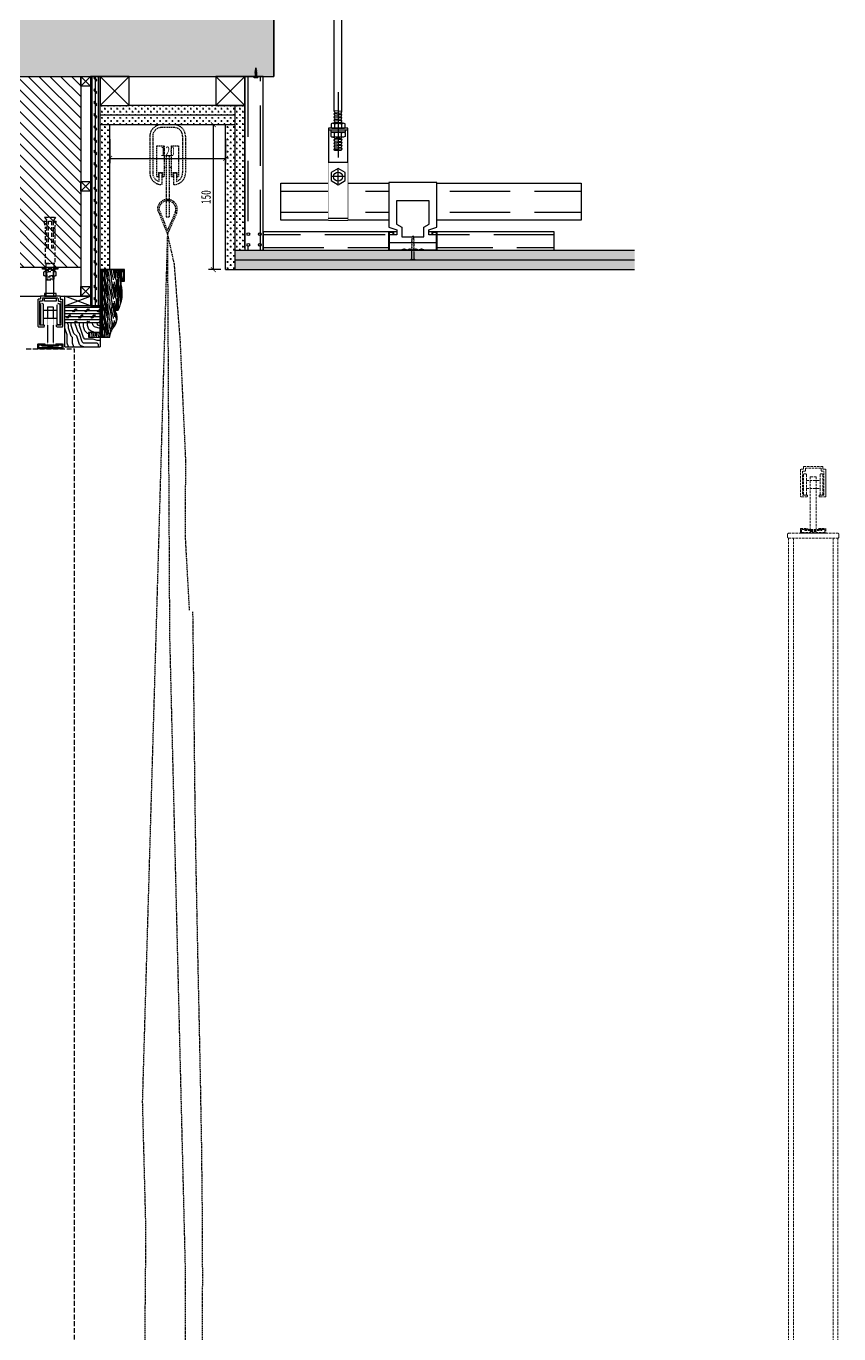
# Model space of a CAD drawing. Header units: millimetres. Extents: x 51249 to 2766742, y -599687 to -1280.
# Drawn here: x 73432 to 74273, y -120666 to -119312 of the extents above; entities that cross this region are included whole.
import ezdxf

# ---------------------------------------------------------------- set-up
doc = ezdxf.new("R2010")
doc.units = ezdxf.units.MM
doc.header["$LTSCALE"] = 10
doc.header["$PDMODE"] = 3
for name, pattern in [('CENTER', [50.8, 31.75, -6.35, 6.35, -6.35]), ('DASH', [0.35, 0.25, -0.1]), ('DASHED', [19.05, 12.7, -6.35]), ('DASHEDX2', [38.1, 25.4, -12.7]), ('M-DASHED', [3.75, 2.5, -1.25])]:
    doc.linetypes.add(name, pattern=pattern)
for name, color, linetype in [('0-bh(填充)', 251, 'Continuous'), ('2-NORM', 3, 'Continuous'), ('4-Fine(立面细线)', 251, 'Continuous'), ('A-土建柱', 6, 'Continuous'), ('D-造型细线', 146, 'Continuous'), ('DRT', 7, 'Continuous'), ('E-楼板、墙体', 6, 'Continuous'), ('E-立面填充', 250, 'Continuous'), ('E-立面活动家具', 22, 'DASHED'), ('F-地坪填充', 250, 'Continuous'), ('IEL-Furn', 1, 'M-DASHED'), ('LM-1', 2, 'Continuous'), ('LM-3', 8, 'Continuous'), ('PM-FURN-M', 3, 'Continuous'), ('PM-WALL', 2, 'Continuous'), ('PM-WALL-HAT', 8, 'Continuous'), ('W-尺寸', 5, 'Continuous'), ('图层1', 10, 'Continuous'), ('完成面-石材', 55, 'Continuous')]:
    doc.layers.add(name, color=color, linetype=linetype)
doc.layers.add('标注1：20', color=252, linetype='Continuous', lineweight=5)
doc.styles.add('DIM', font='SimSun.ttf', dxfattribs={"width": 0.7})
doc.dimstyles.new('5', dxfattribs={"dimscale": 5, "dimtxt": 2, "dimasz": 1, "dimexe": 1, "dimexo": 1, "dimgap": 0.5, "dimtad": 1, "dimdec": 0, "dimrnd": 5, "dimzin": 0, "dimdsep": 46, "dimtxsty": 'DIM', "dimblk": 'ARCHTICK', "dimcen": 0, "dimclrd": 5, "dimclre": 5, "dimclrt": 35, "dimadec": 0, "dimazin": 0, "dimtfac": 0.5, "dimtdec": 0, "dimtix": 1, "dimtmove": 2, "dimatfit": 2, "dimldrblk": 'A', "dimfxl": 0, "dimtolj": 1, "dimtzin": 0, "dimlwd": -1, "dimlwe": -1, "dimarcsym": 0})

# ---------------------------------------------------------------- blocks, each defined once
blk = doc.blocks.new('*U834')
blk.add_lwpolyline([(0, 0), (301.1, 0), (301.1, 19), (0, 19)], close=True)
at = {"color": 251, "linetype": 'DASH', "ltscale": 25}
for points in [[(301.1, 16), (0, 16)], [(0, 3), (301.1, 3)]]:
    blk.add_lwpolyline(points, dxfattribs=at)
blk = doc.blocks.new('*U832')
at = {"color": 251, "linetype": 'DASH', "ltscale": 25}
for p, q in [((0, 30), (310.8, 30)), ((0, 8), (310.8, 8))]:
    blk.add_line(p, q, dxfattribs=at)
blk.add_lwpolyline([(0, 38), (310.8, 38), (310.8, 0), (0, 0)], close=True)
blk = doc.blocks.new('A$C2A732D7B')
blk.add_wipeout([(25, 10), (25, 29), (20, 29), (20, 26), (16.5, 26), (16.5, 31), (25, 34), (25, 80), (-25, 80), (-25, 34), (-16.5, 31), (-16.5, 26), (-20, 26), (-20, 29), (-25, 29), (-25, 10), (-12, 10), (-9, 11), (-6, 10), (-3, 11), (0, 10), (3, 11), (6, 10), (9, 11), (12, 10)])
for points in [[(-25, 80), (-25, 34), (-16.5, 31), (-16.5, 26), (-24.5, 26), (-24.5, 18), (24.5, 18), (24.5, 26), (16.5, 26), (16.5, 31), (25, 34), (25, 80)], [(20.5, 26), (20, 26), (20, 29), (25, 29), (25, 10), (12, 10), (9, 11), (6, 10), (3, 11), (0, 10), (-3, 11), (-6, 10), (-9, 11), (-12, 10), (-25, 10), (-25, 29), (-20, 29), (-20, 26), (-20.5, 26), (-20.5, 28.5), (-24.5, 28.5), (-24.5, 10.5), (-12.1, 10.5), (-9, 11.5), (-6, 10.5), (-3, 11.5), (0, 10.5), (3, 11.5), (6, 10.5), (9, 11.5), (12.1, 10.5), (24.5, 10.5), (24.5, 28.5), (20.5, 28.5)]]:
    blk.add_lwpolyline(points, close=True)
at = {"color": 251}
blk.add_lwpolyline([(-17, 61.3), (-17, 36.9), (-11.5, 33.9), (-11.5, 24), (11.5, 24), (11.5, 33.9), (17, 36.9), (17, 61.3)], close=True, dxfattribs=at)
at = {"color": 251, "ltscale": 0.1}
blk.add_lwpolyline([(-1.2, 17.5), (-0.7, 18.4), (-1.1, 19.1), (-0.7, 20), (-0.9, 20.6), (-0.6, 21.5), (-0.8, 22.2), (-0.5, 23), (-0.7, 23.7), (0, 25), (0.6, 24.2), (0.5, 23.4), (0.7, 22.7), (0.6, 21.9), (0.9, 21.3), (0.7, 20.5), (1, 19.9), (0.7, 19), (1.2, 18.3), (0.8, 17.3), (1.2, 16.7), (0.9, 15.7), (1.2, 15), (0.8, 14), (1.2, 13.3), (0.8, 12.4), (1.2, 11.7), (0.8, 10.7), (1.2, 10), (0.8, 9.1), (1.2, 8.3), (1.2, 1.4), (2.5, 0), (-2.5, 0), (-1.2, 1.4), (-1.2, 9.1), (-1.2, 9.1), (-0.8, 10.1), (-1.2, 10.8), (-0.8, 11.8), (-1.2, 12.5), (-0.8, 13.4), (-1.2, 14.1), (-0.8, 15.1), (-1.2, 15.8), (-0.7, 16.8)], close=True, dxfattribs=at)
blk = doc.blocks.new('*U835')
at = {"ltscale": 0.3}
for p, q in [((-4, 111), (-4, 426.7)), ((4, 110.2), (4, 426.7))]:
    blk.add_line(p, q, dxfattribs=at)
for p, q in [((4, 110.2), (-4, 111)), ((-3.2, 109.3), (3.2, 108.7)), ((4, 107), (-4, 107.8)), ((4, 103.8), (-4, 104.6)), ((4, 100.6), (-4, 101.4)), ((-3.6, 97.6), (-3.6, 93.6)), ((-3.2, 106.1), (3.2, 105.5)), ((-3.2, 102.9), (3.2, 102.3)), ((-3.2, 99.7), (3.2, 99.1)), ((3.6, 97.6), (3.6, 93.6)), ((10, 91), (-10, 91)), ((4, 81.4), (-4, 80.6)), ((-3.6, 84.4), (-3.6, 88.4)), ((-3.2, 82.3), (3.2, 82.9)), ((3.6, 84.4), (3.6, 88.4)), ((4, 78.2), (-4, 77.4)), ((4, 75), (-4, 74.2)), ((4, 71.8), (-4, 71)), ((3.2, 70), (-3.5, 70)), ((-3.2, 79.1), (3.2, 79.7)), ((-3.2, 75.9), (3.2, 76.5)), ((-3.2, 72.7), (3.2, 73.3))]:
    blk.add_line(p, q)
for points in [[(-4, 98.2), (-3.2, 99.7), (-4, 101.4), (-3.2, 102.9), (-4, 104.6), (-3.2, 106.1), (-4, 107.8), (-3.2, 109.3), (-4, 111)], [(3.6, 98.2), (3.2, 99.1), (4, 100.6), (3.2, 102.3), (4, 103.8), (3.2, 105.5), (4, 107), (3.2, 108.7), (4, 110.2)], [(7.2, 91), (7.2, 89), (-7.2, 89), (-7.2, 91)], [(-3.5, 70), (-4, 71), (-3.2, 72.7), (-4, 74.2), (-3.2, 75.9), (-4, 77.4), (-3.2, 79.1), (-4, 80.6), (-3.2, 82.3), (-4, 83.8)], [(3.6, 83.8), (3.2, 82.9), (4, 81.4), (3.2, 79.7), (4, 78.2), (3.2, 76.5), (4, 75), (3.2, 73.3), (4, 71.8), (3.2, 70)]]:
    blk.add_lwpolyline(points)
for points in [[(3.6, 98.2), (-4, 98.2), (-5.4, 98.2, 0.22641), (-7.2, 97.5), (-7.2, 93.7, 0.193582), (-5.3, 93), (-3.4, 93), (3.4, 93), (5.3, 93, 0.201578), (7.2, 93.7), (7.2, 97.5, 0.203722), (5.4, 98.2)], [(3.6, 83.8), (-4, 83.8), (-5.4, 83.8, -0.22641), (-7.2, 84.5), (-7.2, 88.3, -0.193582), (-5.3, 89), (-3.4, 89), (3.4, 89), (5.3, 89, -0.201578), (7.2, 88.3), (7.2, 84.5, -0.203722), (5.4, 83.8)]]:
    blk.add_lwpolyline(points, format="xyb", close=True)
for points in [[(-5.3, 98.2, -0.219294), (-3.6, 97.6, -0.173205), (3.6, 97.6, -0.102242), (5.3, 98.2)], [(-5.3, 93, 0.219294), (-3.6, 93.6, 0.173205), (3.6, 93.6, 0.102242), (5.3, 93)], [(-5.3, 89, -0.219294), (-3.6, 88.4, -0.173205), (3.6, 88.4, -0.102242), (5.3, 89)], [(-5.3, 83.8, 0.219294), (-3.6, 84.4, 0.173205), (3.6, 84.4, 0.102242), (5.3, 83.8)]]:
    blk.add_lwpolyline(points, format="xyb")
blk.add_lwpolyline([(10, -2), (10, 93), (-10, 93), (-10, -2)], close=True)
blk.add_wipeout([(-10, 58), (10, 58), (10, -2), (-10, -2)])
at = {"color": 251, "linetype": 'CENTER', "ltscale": 3}
for p, q in [((0, 130.4), (0, 62.8)), ((7.4, 43), (-7.4, 43)), ((0, 35.6), (0, 50.4))]:
    blk.add_line(p, q, dxfattribs=at)
blk.add_line((-10, 58), (10, 58))
at = {"color": 251, "linetype": 'DASH', "ltscale": 15}
blk.add_line((-10, 0), (10, 0), dxfattribs=at)
blk.add_lwpolyline([(0, 51.3), (-7.2, 47.1), (-7.2, 38.8), (0, 34.6), (7.2, 38.8), (7.2, 47.1)], close=True)
blk.add_circle((0, 42.9), 4.62)
blk = doc.blocks.new('g434t')
at = {"layer": '4-Fine(立面细线)', "color": 251, "linetype": 'DASHEDX2', "ltscale": 0.02}
for p, q in [((2371.1, 1134.6), (2371.1, 1130.6)), ((2441.5, 1134.6), (2436.8, 1134.6)), ((2366.1, 1133.6), (2366.1, 1119.6)), ((2366.1, 1133.6), (2371.1, 1130.6)), ((2366.1, 1119.6), (2371.1, 1122.6)), ((2406.1, 1130.6), (2371.1, 1130.6)), ((2406.1, 1128.6), (2371.1, 1128.6)), ((2371.1, 1128.6), (2371.1, 1124.6)), ((2371.1, 1124.6), (2406.1, 1124.6)), ((2371.1, 1122.6), (2406.1, 1122.6)), ((2371.1, 1122.6), (2371.1, 1118.6)), ((2426.1, 1132.6), (2381.1, 1132.6)), ((2381.1, 1120.6), (2426.1, 1120.6)), ((2406.1, 1128.6), (2406.1, 1130.6)), ((2406.1, 1122.6), (2406.1, 1124.6)), ((2426.1, 1120.6), (2426.1, 1132.6)), ((2436.1, 1132.6), (2435.1, 1132)), ((2436.1, 1120.6), (2435.1, 1121.2)), ((2441.4, 1130.6), (2436.8, 1130.6)), ((2436.8, 1122.6), (2441.5, 1122.6)), ((2441.4, 1118.6), (2436.8, 1118.6)), ((2442.1, 1132.6), (2443.1, 1131.6)), ((2442.1, 1120.6), (2443.1, 1121.6)), ((2446.1, 1131.6), (2443.1, 1131.6)), ((2443.1, 1131.6), (2443.1, 1121.6)), ((2443.1, 1121.6), (2446.1, 1121.6)), ((2447.1, 1130.6), (2446.1, 1131.6)), ((2446.1, 1121.6), (2446.1, 1131.6)), ((2447.1, 1122.6), (2446.1, 1121.6)), ((2447.1, 1130.6), (2447.1, 1122.6))]:
    blk.add_line(p, q, dxfattribs=at)
for points in [[(2431.1, 1116.6), (2433.1, 1116.6), (2433.1, 1136.6), (2431.1, 1136.6)], [(2431.1, 1121.6), (2431.1, 1131.6), (2426.1, 1131.6), (2426.1, 1121.6)], [(2433.1, 1120.6), (2435.1, 1120.6), (2435.1, 1132.6), (2433.1, 1132.6)]]:
    blk.add_lwpolyline(points, close=True, dxfattribs=at)
for centre, radius, start, end in [((2405.9, 1282.3), 151.7, 256.7643, 260.6158), ((2439.5, 1132.7), 3.34, 144.3427, 217.9547), ((2438.8, 1132.7), 3.34, 322.0453, 35.6573), ((2405.9, 970.9), 151.7, 99.3842, 103.2357), ((2448.4, 1126.5), 12.2, 160.3368, 198.504), ((2439.5, 1120.7), 3.34, 144.3427, 217.9547), ((2429.9, 1126.5), 12.2, 341.496, 19.6632), ((2438.8, 1120.7), 3.34, 322.0453, 35.6573)]:
    blk.add_arc(centre, radius, start, end, dxfattribs=at)
blk = doc.blocks.new('sddsdsd')
at = {"ltscale": 0.3}
for p, q in [((73276.9, -119706.3), (73276.9, -119676.6)), ((73284.9, -119706.3), (73284.9, -119676.6))]:
    blk.add_line(p, q, dxfattribs=at)
at = {"layer": '4-Fine(立面细线)', "color": 1, "xscale": -0.8, "yscale": 0.8, "zscale": 0.8, "rotation": 90}
blk.add_blockref('g434t', (74182.2, -117731.7, 0), dxfattribs=at)
blk = doc.blocks.new('CURTAIL SIDE ELEV')
at = {"layer": 'E-立面活动家具', "color": 251, "linetype": 'DASHED', "ltscale": 0.01}
for p, q in [((6.5, 0), (-6.5, 0)), ((-18.5, -12), (-18.5, -50)), ((-15.5, -12), (-15.5, -50)), ((6.5, -3), (-6.5, -3)), ((15.5, -12), (15.5, -50)), ((18.5, -12), (18.5, -50)), ((-11.2, -53.8), (-11.2, -22)), ((-11.2, -22), (-3.8, -22)), ((-3.8, -22), (-3.8, -53.8)), ((3.8, -53.8), (3.8, -22)), ((3.8, -22), (11.2, -22)), ((11.2, -22), (11.2, -53.8)), ((-3.8, -31.9), (3.8, -31.9)), ((-1.5, -31.9), (-1.5, -95.4)), ((1.5, -31.9), (1.5, -95.4)), ((-11.2, -53.8), (-9.6, -53.8)), ((-9.6, -49.4), (-9.6, -53.8)), ((-9.6, -49.4), (-5.4, -49.4)), ((-9, -50), (-9, -58.6)), ((-9, -50), (-6, -50)), ((-6, -50), (-6, -62)), ((-5.4, -49.4), (-5.4, -53.8)), ((-5.4, -53.8), (-3.8, -53.8)), ((-3.8, -43.9), (-1.5, -43.9)), ((1.5, -43.9), (3.8, -43.9)), ((3.8, -53.8), (5.4, -53.8)), ((5.4, -49.4), (5.4, -53.8)), ((5.4, -49.4), (9.6, -49.4)), ((6, -50), (6, -62)), ((6, -50), (9, -50)), ((9, -50), (9, -58.6)), ((9.6, -49.4), (9.6, -53.8)), ((9.6, -53.8), (11.2, -53.8)), ((-6, -62), (-6.5, -62)), ((6.5, -62), (6, -62)), ((-10.4, -88.2), (-0.3, -113.2)), ((-9, -87.6), (-0.3, -109.4)), ((7.8, -90.9), (-0.3, -109.4)), ((9.2, -91.5), (-0.3, -113.2)), ((-1.5, -95.4), (1.5, -95.4)), ((-0.3, -113.2), (-11, -485.4)), ((-0.3, -113.2), (6.6, -144.2)), ((6.6, -144.2), (12.8, -224.5)), ((12.8, -224.5), (18.4, -347)), ((18.4, -347), (18, -425.5)), ((18, -425.5), (22.3, -502.9)), ((-11, -485.4), (-26.3, -1011.6)), ((25.8, -504.5), (26.6, -569.9)), ((26.6, -569.9), (27.3, -633.8)), ((27.3, -633.8), (28, -696.3)), ((28, -696.3), (28.9, -757.3)), ((28.9, -757.3), (30.1, -817.1)), ((30.1, -817.1), (31.3, -876.3)), ((31.3, -876.3), (32.6, -935.6)), ((32.6, -935.6), (33.8, -996)), ((33.8, -996), (34.9, -1058.1)), ((-26.3, -1011.6), (-22.8, -1144.9)), ((34.9, -1058.1), (35.6, -1122.8)), ((35.6, -1122.8), (35.9, -1190.8)), ((-22.8, -1144.9), (-24.8, -1367.9)), ((35.9, -1190.8), (35.7, -1263))]:
    blk.add_line(p, q, dxfattribs=at)
blk.add_lwpolyline([(-0.3, -113.2), (1.9, -528.8), (18.1, -1186), (18.1, -1672.7), (53.9, -2577)], dxfattribs=at)
for centre, radius, start, end in [((-6.5, -12), 12, 90, 180), ((6.5, -12), 12, 0, 90), ((-6.5, -12), 9, 90, 180), ((6.5, -12), 9, 0, 90), ((-6.5, -50), 12, 180, 270), ((-6.5, -50), 9, 180, 253.8724), ((6.5, -50), 12, 270, 0), ((6.5, -50), 9, 286.1276, 0), ((-0.3, -87.6), 10.3, 337.805, 180.3977), ((-0.3, -87.6), 8.75, 337.805, 180.3977)]:
    blk.add_arc(centre, radius, start, end, dxfattribs=at)
blk = doc.blocks.new('*U833')
blk.add_lwpolyline([(0, 0), (180, 0), (180, 19), (0, 19)], close=True)
at = {"color": 251, "linetype": 'DASH', "ltscale": 25}
for points in [[(180, 16), (0, 16)], [(0, 3), (180, 3)]]:
    blk.add_lwpolyline(points, dxfattribs=at)
blk = doc.blocks.new('QBLOCK2009062415473686')
at = {"color": 251}
for p, q in [((-1.7, 1.6), (-1.4, 1.8)), ((-1.7, 1.6), (-1.4, 1.8)), ((-1.7, 1.6), (-1.4, 1.4)), ((-1.7, 1.6), (-1.4, 1.4)), ((-1.5, 3.5), (-1.2, 3.7)), ((-1.5, 3.5), (-1.2, 3.3)), ((-1.4, 1.4), (1.3, 2.3)), ((-1.4, -0.7), (1.3, 0.2)), ((-1.2, 3.3), (1, 4)), ((-1.1, 5.5), (-0.9, 5.7)), ((-1.1, 5.5), (-0.9, 5.3)), ((-1, 2.6), (-0.9, 3.4)), ((-1, 1.8), (-1, 2.6)), ((-1, -0.2), (-1, 1.5)), ((-0.9, 5.3), (0.7, 5.8)), ((-0.8, 3.8), (-0.6, 5.4)), ((-0.7, 7.5), (-0.5, 7.7)), ((-0.7, 7.5), (-0.5, 7.3)), ((-0.6, 5.8), (-0.4, 7.3)), ((-0.5, 7.3), (0.4, 7.6)), ((-0.3, 7.7), (-0.1, 9.8)), ((0.2, 7.9), (-0.1, 9.8)), ((0.4, 6.1), (0.2, 7.5)), ((0.7, 7.7), (0.4, 8)), ((0.7, 7.7), (0.4, 7.6)), ((0.6, 4.3), (0.4, 5.7)), ((1, 5.9), (0.7, 6.2)), ((1, 5.9), (0.7, 5.8)), ((0.8, 2.6), (0.7, 3.9)), ((0.8, 2.6), (0.8, 2.4)), ((0.8, 2.1), (0.8, 0.5)), ((0.8, 0.1), (0.8, -1.6)), ((1.3, 4.2), (1, 4.4)), ((1.3, 4.2), (1, 4)), ((1.5, 2.4), (1.3, 2.7)), ((1.5, 2.4), (1.3, 2.7)), ((1.5, 2.4), (1.3, 2.3)), ((1.5, 2.4), (1.3, 2.3)), ((1.5, 0.3), (1.3, 0.6)), ((1.5, 0.3), (1.3, 0.2)), ((-3.4, -9.8), (-3.4, -9)), ((3.4, -9), (-3.4, -9)), ((3.4, -9.8), (-3.4, -9.8)), ((-1.7, -0.5), (-1.4, -0.3)), ((-1.7, -0.5), (-1.4, -0.7)), ((-1.7, -2.5), (-1.4, -2.4)), ((-1.7, -2.5), (-1.4, -2.4)), ((-1.7, -2.5), (-1.4, -2.8)), ((-1.7, -2.5), (-1.4, -2.8)), ((-1.7, -4.6), (-1.4, -4.5)), ((-1.7, -4.6), (-1.4, -4.9)), ((-1.4, -2.8), (1.3, -1.9)), ((-1.4, -2.8), (1.3, -1.9)), ((-1.4, -4.9), (1.3, -4)), ((-1, -2.2), (-1, -0.6)), ((-1, -4.3), (-1, -2.6)), ((-0.9, -5.4), (-1, -4.7)), ((0.8, -1.4), (0.8, -1.6)), ((0.8, -2), (0.8, -3.7)), ((0.8, -4.1), (0.9, -5.4)), ((1.5, -1.7), (1.3, -1.5)), ((1.5, -1.7), (1.3, -1.5)), ((1.5, -1.7), (1.3, -1.9)), ((1.5, -1.7), (1.3, -1.9)), ((1.5, -3.8), (1.3, -3.6)), ((1.5, -3.8), (1.3, -4)), ((3.4, -9.8), (3.4, -9))]:
    blk.add_line(p, q, dxfattribs=at)
for centre, start, end in [((-4.8, -5.3), 291.3837, 359.0609), ((4.8, -5.3), 180.9392, 248.6164)]:
    blk.add_arc(centre, 3.94, start, end, dxfattribs=at)
blk = doc.blocks.new('A$C22010BD6')
at = {"layer": 'DRT', "color": 8, "ltscale": 2}
for p, q in [((0, 0), (10, 10)), ((0, 10), (10, 0))]:
    blk.add_line(p, q, dxfattribs=at)
at = {"layer": 'DRT', "color": 3, "ltscale": 2}
blk.add_lwpolyline([(0, 0), (10, 0), (10, 10), (0, 10)], close=True, dxfattribs=at)
blk = doc.blocks.new('_ArchTick')
at = {"color": 0, "linetype": 'ByBlock', "const_width": 0.15}
blk.add_lwpolyline([(-0.5, -0.5), (0.5, 0.5)], dxfattribs=at)
blk = doc.blocks.new('*D899')
at = {"color": 5, "ltscale": 0.15}
for p, q in [((73518.3, -119428.8), (73518.3, -119453.8)), ((73638.3, -119428.8), (73638.3, -119453.8)), ((73518.3, -119448.8), (73638.3, -119448.8))]:
    blk.add_line(p, q, dxfattribs=at)
at = {"layer": 'Defpoints', "color": 0, "ltscale": 0.15}
for p in [(73518.3, -119413.9), (73638.3, -119413.9, 0), (73638.3, -119448.8)]:
    blk.add_point(p, dxfattribs=at)
at = {"color": 5, "ltscale": 0.15, "xscale": 5, "yscale": 5, "zscale": 5, "rotation": 180}
blk.add_blockref('_ArchTick', (73518.3, -119448.8), dxfattribs=at)
at = {"color": 5, "ltscale": 0.15, "xscale": 5, "yscale": 5, "zscale": 5}
blk.add_blockref('_ArchTick', (73638.3, -119448.8), dxfattribs=at)
at = {"color": 35, "ltscale": 0.15, "insert": (73578.3, -119441.3), "char_height": 10, "attachment_point": 5, "style": 'DIM'}
blk.add_mtext('\\A1;120', dxfattribs=at)
blk = doc.blocks.new('A')
for p, q in [((-0.37, 0), (-2.13, 0)), ((-1.44, 1.15), (-1.09, 1.44)), ((-1.44, 1.15), (-0.37, 0)), ((-1.44, -1.15), (-0.37, 0)), ((-1.09, 1.44), (0, 0)), ((-1.09, -1.44), (0, 0)), ((-1.44, -1.15), (-1.09, -1.44))]:
    blk.add_line(p, q)
for points in [[(-1.44, 1.15), (-1.09, 1.44), (-0.37, 0), (0, 0)], [(-1.44, -1.15), (-1.09, -1.44), (-0.37, 0), (0, 0)]]:
    blk.add_solid(points)
blk = doc.blocks.new('*D900')
at = {"color": 5, "ltscale": 0.15}
for p, q in [((73633.3, -119413.9), (73620.5, -119413.9)), ((73625.5, -119413.9), (73625.5, -119563.9)), ((73633.3, -119563.9), (73620.5, -119563.9))]:
    blk.add_line(p, q, dxfattribs=at)
at = {"layer": 'Defpoints', "color": 0, "ltscale": 0.15}
for p in [(73638.3, -119413.9, 0), (73625.5, -119563.9), (73638.3, -119563.9, 0)]:
    blk.add_point(p, dxfattribs=at)
at = {"color": 5, "ltscale": 0.15, "xscale": 5, "yscale": 5, "zscale": 5}
for p, rotation in [((73625.5, -119413.9), 90), ((73625.5, -119563.9), 270)]:
    blk.add_blockref('_ArchTick', p, dxfattribs=dict(at, rotation=rotation))
at = {"color": 35, "ltscale": 0.15, "insert": (73618, -119488.9), "char_height": 10, "attachment_point": 5, "rotation": 90, "style": 'DIM'}
blk.add_mtext('\\A1;150', dxfattribs=at)

msp = doc.modelspace()

# ---------------------------------------------------------------- hatches: boundary and pattern name
at = {"ltscale": 2}
h = msp.add_hatch(dxfattribs=at)
h.set_pattern_fill('CORK', color=8, scale=4, angle=90, style=0)
h.set_pattern_definition([(90, (146922.131, 0), (3.175, 2e-16), []), (315, (146920.543, 1.5875), (-6.35000274, -6.35000274), [4.49013, -4.49013]), (315, (146920.543, 2.381), (-6.35000274, -6.35000274), [4.49013, -4.49013]), (315, (146920.543, 3.175), (-6.35000274, -6.35000274), [4.49013, -4.49013])])
h.paths.add_polyline_path([(73508.3, -119601.5), (73508.3, -119363.9), (73498.3, -119363.9), (73498.3, -119601.5)])
h = msp.add_hatch(dxfattribs=at)
h.set_pattern_fill('CORK', color=8, scale=4, style=0)
h.set_pattern_definition([(180, (73508.289, -119618.8693), (0, 3.175), []), (45, (73506.701, -119620.457), (6.35, -6.35), [4.4901, -4.4901]), (45, (73505.908, -119620.457), (6.35, -6.35), [4.4901, -4.4901]), (45, (73505.114, -119620.457), (6.35, -6.35), [4.4901, -4.4901])])
h.paths.add_polyline_path([(73471.9, -119606.4), (73471.9, -119601.5), (73508.3, -119601.5), (73508.3, -119618.9), (73471.9, -119618.9)])
at = {"layer": '0-bh(填充)'}
h = msp.add_hatch(dxfattribs=at)
h.set_pattern_fill('CROSS', color=250, scale=2, style=0)
h.set_pattern_definition([(0, (-125.1825, 10533.2045), (3.175, 3.175), [1.5875, -4.7625]), (90, (-124.3888, 10532.4108), (-3.175, 3.175), [1.5875, -4.7625])])
h.paths.add_polyline_path([(73648.3, -119413.9), (73638.3, -119413.9), (73638.3, -119563.9), (73648.3, -119563.9)])
h.paths.add_polyline_path([(73518.3, -119413.9), (73508.3, -119413.9), (73508.3, -119563.9), (73518.3, -119563.9)])
h.paths.add_polyline_path([(73648.3, -119393.9), (73628.3, -119393.9), (73538.3, -119393.9), (73508.3, -119393.9), (73508.3, -119403.9), (73648.3, -119403.9)])
h.paths.add_polyline_path([(73648.3, -119403.9), (73508.3, -119403.9), (73508.3, -119413.9), (73648.3, -119413.9)])
h.paths.add_polyline_path([(73658.3, -119393.9), (73648.3, -119393.9), (73648.3, -119543.9), (73658.3, -119543.9)])
at = {"layer": '2-NORM'}
h = msp.add_hatch(dxfattribs=at)
h.set_pattern_fill('木纹01', color=251, scale=10, angle=135, style=0)
h.set_pattern_definition([(135, (73325.654, -119596.24), (-56.5685, 2e-14), [2, -38]), (135, (73342.624, -119618.87), (-56.569, 2e-14), [4, -36]), (135, (73322.825, -119601.9), (-56.5685, 2e-14), [2, -38]), (135, (73336.967, -119621.698), (-56.569, 2e-14), [2, -38]), (135, (73318.583, -119606.14), (-56.5685, 2e-14), [2, -38]), (135, (73332.725, -119623.11), (-56.5685, 2e-14), [2, -38]), (135, (73315.754, -119608.97), (-56.5685, 2e-14), [2, -38]), (135, (73328.482, -119627.355), (-56.5685, 2e-14), [2, -22, 2, -14]), (135, (73325.654, -119630.183), (-56.5685, 2e-14), [4, -20, 2, -14]), (135, (73322.825, -119635.84), (-56.5685, 2e-14), [2, -6, 2, -16, 2, -12]), (135, (73321.41, -119640.083), (-56.5685, 2e-14), [2, -8, 4, -26]), (135, (73301.612, -119623.11), (-56.5685, 2e-14), [2, -38]), (135, (73318.583, -119642.91), (-56.5685, 2e-14), [2, -10, 2, -26]), (180, (73348.28, -119618.87), (-28.2843, -28.2843), [5.657, -50.912]), (180, (73324.24, -119594.828), (-28.2843, -28.2843), [11.314, -45.255]), (180, (73310.097, -119608.97), (-28.2843, -28.2843), [2.8284, -53.74]), (180, (73331.31, -119635.84), (-28.2843, -28.2843), [8.485, -48.083]), (180, (73307.27, -119611.798), (-28.2843, -28.2843), [14.142, -42.4264]), (180, (73303.026, -119616.04), (-28.2843, -28.2843), [8.485, -48.083]), (90, (73305.855, -119624.526), (-28.2843, 28.2843), [2.8284, -53.74]), (90, (73338.382, -119611.798), (-28.2843, 28.2843), [5.657, -50.912]), (90, (73325.654, -119621.698), (-28.2843, 28.2843), [5.657, -50.912]), (90, (73322.825, -119607.556), (-28.2843, 28.2843), [5.657, -50.912]), (90, (73312.926, -119620.284), (-28.2843, 28.2843), [5.657, -50.912]), (90, (73308.683, -119621.698), (-28.2843, 28.2843), [8.485, -48.083]), (90, (73332.725, -119611.798), (-28.2843, 28.2843), [8.485, -48.083]), (90, (73327.068, -119608.97), (-28.2843, 28.2843), [8.485, -48.083]), (90, (73321.41, -119623.112), (-28.2843, 28.2843), [8.485, -48.083]), (90, (73317.168, -119621.698), (-28.2843, 28.2843), [8.485, -48.083]), (161.565, (73341.21, -119623.112), (-28.2843, 28.2843), [4.472, -84.9706]), (161.565, (73321.411, -119600.485), (-28.2843, 28.2843), [17.8885, -71.554]), (161.565, (73317.168, -119604.727), (-28.2843, 28.2843), [17.8885, -71.554]), (161.565, (73314.34, -119607.556), (-28.2843, 28.2843), [17.8886, -26.8, 8.9444, -35.8098]), (161.565, (73307.269, -119608.97), (-28.2843, 28.2843), [4.472, -84.9706]), (161.565, (73322.825, -119644.325), (-28.2843, 28.2843), [4.472, -84.9706]), (161.565, (73300.198, -119621.698), (-28.2843, 28.2843), [8.9443, -80.4984]), (108.435, (73332.725, -119603.313), (-28.2843, 28.2843), [8.944, -80.4984]), (108.435, (73335.553, -119620.284), (-28.2843, 28.2843), [8.944, -80.4984]), (108.435, (73339.796, -119616.04), (-28.2843, 28.2843), [4.472, -84.9704]), (108.435, (73331.31, -119621.698), (-28.2843, 28.2843), [13.4164, -76.0263]), (108.435, (73325.654, -119616.04), (-28.2843, 28.2843), [8.944, -80.4984]), (108.435, (73321.411, -119614.627), (-28.2843, 28.2843), [8.944, -80.4984]), (108.435, (73327.068, -119625.94), (-28.2843, 28.2843), [4.472, -84.9704]), (108.435, (73322.825, -119627.355), (-28.2843, 28.2843), [4.472, -84.9704]), (108.435, (73305.855, -119621.698), (-28.2843, 28.2843), [4.472, -84.9704]), (108.435, (73317.168, -119613.212), (-28.2843, 28.2843), [4.472, -84.9704]), (108.435, (73321.411, -119634.426), (-28.2843, 28.2843), [13.4164, -76.0263]), (108.435, (73319.997, -119638.668), (-28.2843, 28.2843), [8.944, -80.4984]), (108.435, (73312.926, -119614.627), (-28.2843, 28.2843), [4.472, -40.248, 4.472, -40.2507]), (108.435, (73315.754, -119628.769), (-28.2843, 28.2843), [8.944, -80.4984]), (108.435, (73311.512, -119630.183), (-28.2843, 28.2843), [8.944, -80.4984]), (108.435, (73317.168, -119641.497), (-28.2843, 28.2843), [8.944, -80.4984]), (108.435, (73308.683, -119633.011), (-28.2843, 28.2843), [8.944, -80.4984])])
h.paths.add_polyline_path([(73384.7, -119643.9), (73384.7, -119618.9), (73348.3, -119618.9), (73348.3, -119628.9), (73360.3, -119628.9), (73360.3, -119633.9), (73348.3, -119633.9), (73348.3, -119643.9)])
h.paths.add_polyline_path([(73471.9, -119618.9), (73471.9, -119643.9), (73508.3, -119643.9), (73508.3, -119633.9), (73496.3, -119633.9), (73496.3, -119628.9), (73508.3, -119628.9), (73508.3, -119618.9)])
at = {"layer": 'E-立面填充', "ltscale": 0.15}
msp.add_hatch(color=256, dxfattribs=at).paths.add_polyline_path([(74031.7, -119083.9), (74031.7, -118963.9), (72189.4, -118963.9), (72189.4, -119083.9), (73288.3, -119083.9), (73288.3, -119363.9), (73688.3, -119363.9), (73688.3, -119083.9)])
h = msp.add_hatch(dxfattribs=at)
h.set_pattern_fill('PANEL', color=256, scale=20, angle=-90, style=0, pattern_type=2)
h.set_pattern_definition([(90, (58720.222, 4724.304), (20, -4e-15), [4, -6, 2, -8]), (90, (58720.722, 4738.304), (20, -4e-15), [4, -16]), (90, (58721.722, 4736.304), (20, -4e-15), [2, -18]), (90, (58722.222, 4725.304), (20, -4e-15), [1, -14, 1, -4]), (90, (58723.222, 4732.304), (20, -4e-15), [4, -6, 1, -9]), (90, (58723.722, 4727.304), (20, -4e-15), [3, -17]), (90, (58724.222, 4732.304), (20, -4e-15), [6, -14]), (90, (58724.722, 4726.304), (20, -4e-15), [4, -16]), (90, (58725.222, 4734.304), (20, -4e-15), [10, -10]), (90, (58726.222, 4728.304), (20, -4e-15), [2, -6, 4, -8]), (90, (58726.722, 4742.304), (20, -4e-15), [4, -16]), (90, (58727.222, 4738.304), (20, -4e-15), [2, -18]), (90, (58727.722, 4734.304), (20, -4e-15), [2, -18]), (90, (58728.222, 4724.304), (20, -4e-15), [4, -16]), (90, (58728.722, 4734.304), (20, -4e-15), [4, -16]), (90, (58729.722, 4734.304), (20, -4e-15), [4, -4, 4, -8]), (90, (58730.722, 4730.304), (20, -4e-15), [2, -10, 4, -4]), (90, (58731.222, 4734.304), (20, -4e-15), [6, -14]), (90, (58732.222, 4734.304), (20, -4e-15), [4, -16]), (90, (58732.722, 4726.304), (20, -4e-15), [6, -8, 2, -4]), (90, (58733.722, 4726.304), (20, -4e-15), [10, -10]), (90, (58734.222, 4738.304), (20, -4e-15), [2, -18]), (90, (58734.722, 4732.304), (20, -4e-15), [4, -16]), (90, (58735.222, 4728.304), (20, -4e-15), [2, -8, 2, -8]), (90, (58735.722, 4726.304), (20, -4e-15), [2, -6, 4, -8]), (90, (58736.222, 4730.304), (20, -4e-15), [2, -10, 2, -6]), (90, (58736.722, 4734.304), (20, -4e-15), [6, -14]), (90, (58737.722, 4726.304), (20, -4e-15), [4, -16]), (90, (58738.222, 4736.304), (20, -4e-15), [2, -18]), (90, (58738.722, 4740.304), (20, -4e-15), [2, -18]), (75.9637565, (58721.722, 4738.3044), (-7e-10, 20), [2.06, -80.4021105]), (75.9637565, (58726.222, 4740.3044), (-7e-10, 20), [2.06, -80.4021105]), (75.9637565, (58738.222, 4738.3044), (-7e-10, 20), [2.06, -80.4021105]), (75.9637565, (58730.722, 4732.3044), (-7e-10, 20), [2.06, -80.4021105]), (75.9637565, (58733.722, 4736.3044), (-7e-10, 20), [2.06, -80.4021105]), (75.9637565, (58732.222, 4738.3044), (-7e-10, 20), [2.06, -80.4021105]), (75.9637565, (58735.722, 4728.3044), (-7e-10, 20), [2.06, -80.4021105]), (75.9637565, (58734.722, 4736.3044), (-7e-10, 20), [2.06, -80.4021105]), (75.9637565, (58727.222, 4740.3044), (-7e-10, 20), [4.12, -78.3421105]), (75.9637565, (58728.722, 4738.3044), (-7e-10, 20), [4.12, -78.3421105]), (75.9637565, (58729.722, 4738.3044), (-7e-10, 20), [4.12, -78.3421105]), (284.0362435, (58723.222, 4732.3044), (-7e-10, -20), [2.06, -4.12, 2.06, -74.2221105]), (284.0362435, (58726.222, 4728.3044), (-7e-10, -20), [2.06, -80.4021105]), (284.0362435, (58735.222, 4728.3044), (-7e-10, -20), [4.12, -78.3421105]), (255.9637565, (58720.722, 4738.3044), (7e-10, -20), [2.06, -80.4021105]), (104.0362435, (58720.722, 4742.3044), (7e-10, 20), [2.06, -80.4021105]), (104.0362435, (58727.722, 4736.3044), (7e-10, 20), [2.06, -80.4021105]), (104.0362435, (58731.222, 4740.3044), (7e-10, 20), [2.06, -80.4021105]), (104.0362435, (58732.722, 4732.3044), (7e-10, 20), [2.06, -80.4021105]), (104.0362435, (58735.222, 4730.3044), (7e-10, 20), [2.06, -80.4021105]), (104.0362435, (58736.222, 4732.3044), (7e-10, 20), [2.06, -80.4021105]), (104.0362435, (58732.722, 4732.3044), (7e-10, 20), [2.06, -80.4021105]), (104.0362435, (58735.722, 4738.3044), (7e-10, 20), [8.24, -74.2221105]), (104.0362435, (58722.222, 4726.3044), (7e-10, 20), [8.24, -74.2221105]), (104.0362435, (58723.722, 4728.3044), (7e-10, 20), [8.24, -74.2221105]), (104.0362435, (58724.722, 4730.3044), (7e-10, 20), [2.06, -4.12, 4.12, -72.1621105]), (104.0362435, (58726.222, 4730.3044), (7e-10, 20), [4.12, -4.12, 4.12, -70.1021105]), (104.0362435, (58728.222, 4728.3044), (7e-10, 20), [8.24, -74.2221105]), (104.0362435, (58729.722, 4726.3044), (7e-10, 20), [8.24, -74.2221105]), (104.0362435, (58730.722, 4726.3044), (7e-10, 20), [8.24, -74.2221105]), (104.0362435, (58736.722, 4740.3044), (7e-10, 20), [2.06, -80.4021105]), (104.0362325, (58738.722, 4742.3044), (3.84e-06, 20), [4.12, -78.3421105]), (104.0362325, (58737.722, 4730.3044), (3.84e-06, 20), [4.12, -78.3421105]), (104.0362425, (58720.222, 4728.3044), (3.5e-07, 20), [8.24, -74.2221105]), (104.0362425, (58734.222, 4740.3044), (3.5e-07, 20), [6.18, -76.2821105]), (104.0362425, (58732.722, 4742.3044), (3.5e-07, 20), [12.36, -70.1021105])])
edge = h.paths.add_edge_path()
edge.add_line((73508.3, -119628.9), (73496.3, -119628.9))
edge.add_line((73496.3, -119628.9), (73496.3, -119633.9))
edge.add_line((73496.3, -119633.9), (73518.3, -119633.9))
edge.add_arc((73534.1, -119634.5), 15.9, 139.6013, 177.7204, ccw=False)
edge.add_arc((73510.6, -119614), 15.4, -41.685, 32.0209)
edge.add_line((73523.6, -119605.9), (73526.9, -119605.9))
edge.add_arc((73492.9, -119588.1), 38.4, -27.5742, 13.3827)
edge.add_line((73530.3, -119579.2), (73530.3, -119575.9))
edge.add_line((73530.3, -119575.9), (73533.6, -119575.9))
edge.add_line((73533.6, -119575.9), (73533.6, -119563.9))
edge.add_line((73533.6, -119563.9), (73508.3, -119563.9))
edge.add_line((73508.3, -119563.9), (73508.3, -119625.9))
edge.add_line((73508.3, -119625.9), (73508.3, -119625.9))
edge.add_line((73508.3, -119625.9), (73508.3, -119628.9))
at = {"layer": 'PM-WALL-HAT'}
h = msp.add_hatch(dxfattribs=at)
h.set_pattern_fill('ANSI31', color=256, scale=5, angle=-90, style=0)
h.set_pattern_definition([(315, (79506.863, -148718.366), (5.61266, 5.61266), [])])
h.paths.add_polyline_path([(73488.3, -119363.9), (73368.3, -119363.9), (73368.3, -119561.9), (73488.3, -119561.9)])

# ---------------------------------------------------------------- linework, layer by layer
at = {"color": 2}
msp.add_lwpolyline([(73508.3, -119633.9), (73518.3, -119633.9, -0.167877), (73522, -119624.2, 0.333169), (73523.6, -119605.9), (73526.9, -119605.9, 0.180635), (73530.3, -119579.2), (73530.3, -119575.9), (73533.6, -119575.9), (73533.6, -119563.9), (73508.3, -119563.9), (73508.3, -119628.9), (73496.3, -119628.9), (73496.3, -119633.9), (73508.3, -119633.9), (73518.3, -119633.9)], format="xyb", dxfattribs=at)
at = {"layer": 'A-土建柱', "ltscale": 0.5}
for p, q in [((73488.3, -119363.9, 0), (73488.3, -119591.5, 0)), ((73488.3, -119561.9, 0), (73368.3, -119561.9, 0))]:
    msp.add_line(p, q, dxfattribs=at)
at = {"layer": 'D-造型细线', "color": 44}
msp.add_line((73677.3, -119541.9, 0), (73677.3, -119363.9, 0), dxfattribs=at)
msp.add_line((73677.3, -119541.9, 0), (73677.3, -119363.9, 0), dxfattribs=at)
at = {"layer": 'D-造型细线'}
for p, q in [((73658.3, -119393.9, 0), (73538.3, -119393.9, 0)), ((73648.3, -119563.9, 0), (73648.3, -119393.9, 0)), ((73658.3, -119541.9, 0), (73658.3, -119393.9, 0)), ((73648.3, -119403.9, 0), (73508.3, -119403.9, 0)), ((73648.3, -119543.9, 0), (74061.7, -119543.9, 0)), ((73648.3, -119553.9, 0), (74061.7, -119553.9, 0))]:
    msp.add_line(p, q, dxfattribs=at)
at = {"layer": 'D-造型细线', "color": 4}
for p, q in [((73648.3, -119413.9, 0), (73508.3, -119413.9, 0)), ((73638.3, -119563.9, 0), (73638.3, -119413.9, 0)), ((73638.3, -119563.9, 0), (74061.7, -119563.9, 0))]:
    msp.add_line(p, q, dxfattribs=at)
at = {"layer": 'D-造型细线', "elevation": 0}
for points in [[(73538.3, -119363.9), (73508.3, -119363.9), (73508.3, -119393.9), (73538.3, -119393.9)], [(73658.3, -119363.9), (73628.3, -119363.9), (73628.3, -119393.9), (73658.3, -119393.9)]]:
    msp.add_lwpolyline(points, close=True, dxfattribs=at)
at = {"layer": 'D-造型细线', "color": 251, "elevation": 0}
for points in [[(73538.3, -119363.9), (73508.3, -119393.9)], [(73508.3, -119363.9), (73538.3, -119393.9)], [(73658.3, -119363.9), (73628.3, -119393.9)], [(73628.3, -119363.9), (73658.3, -119393.9)]]:
    msp.add_lwpolyline(points, dxfattribs=at)
at = {"layer": 'D-造型细线', "color": 8, "const_width": 1, "elevation": 0}
msp.add_lwpolyline([(73677.3, -119373.9), (73677.3, -119363.9), (73658.3, -119363.9), (73658.3, -119373.9)], dxfattribs=at)
at = {"layer": 'D-造型细线', "color": 4}
msp.add_lwpolyline([(73518.3, -119563.9), (73518.3, -119413.9)], dxfattribs=at)
at = {"layer": 'D-造型细线', "ltscale": 0.15, "elevation": 0}
for points in [[(73450.9, -119591.5), (73462.7, -119591.5), (73462.7, -119588.6), (73450.9, -119588.6)], [(73450.9, -119593.5), (73462.7, -119593.5), (73462.7, -119596.5), (73450.9, -119596.5)]]:
    msp.add_lwpolyline(points, close=True, dxfattribs=at)
at = {"layer": 'D-造型细线'}
for centre in [(73661.8, -119527.3, 0), (73673.6, -119527.3, 0), (73661.8, -119538.3, 0), (73673.6, -119538.3, 0)]:
    msp.add_circle(centre, 1.42, dxfattribs=at)
at = {"layer": 'DRT', "color": 8, "ltscale": 2}
for p, q in [((73471.9, -119601.5, 0), (73498.3, -119591.5, 0)), ((73498.3, -119601.5, 0), (73471.9, -119591.5, 0))]:
    msp.add_line(p, q, dxfattribs=at)
at = {"layer": 'DRT', "color": 3, "ltscale": 2, "elevation": 0}
msp.add_lwpolyline([(73471.9, -119601.5), (73471.9, -119591.5), (73498.3, -119591.5), (73498.3, -119601.5)], close=True, dxfattribs=at)
at = {"layer": 'E-楼板、墙体'}
for p in [(73688.3, -119083.9, 0), (73288.3, -119363.9, 0)]:
    msp.add_line(p, (73688.3, -119363.9, 0), dxfattribs=at)
at = {"layer": 'E-立面填充', "ltscale": 0.15, "elevation": 0}
msp.add_lwpolyline([(72189.4, -119083.9), (73288.3, -119083.9), (73288.3, -119363.9), (73688.3, -119363.9), (73688.3, -119083.9), (74031.7, -119083.9)], dxfattribs=at)
at = {"layer": 'F-地坪填充', "linetype": 'DASH', "ltscale": 0.1}
for p, q in [((73453.8, -119602.5, 0), (73453.8, -119643.9, 0)), ((73459.8, -119602.5, 0), (73459.8, -119643.9, 0)), ((73443.8, -119640.9, 0), (73451.2, -119640.9, 0)), ((73443.8, -119640.9, 0), (73443.8, -119645.9, 0)), ((73448, -119641.9, 0), (73453.8, -119641.9, 0)), ((73448, -119642.9, 0), (73448, -119641.9, 0)), ((73448, -119642.9, 0), (73453.8, -119642.9, 0)), ((73451.2, -119640.9, 0), (73451.2, -119641.9, 0)), ((73453.8, -119643.9, 0), (73459.8, -119643.9, 0)), ((73462.4, -119640.9, 0), (73462.4, -119641.9, 0)), ((73469.8, -119640.9, 0), (73469.8, -119645.9, 0))]:
    msp.add_line(p, q, dxfattribs=at)
at = {"layer": 'F-地坪填充', "linetype": 'DASH', "ltscale": 0.05}
for p, q in [((73453.8, -119602.5, 0), (73459.8, -119602.5, 0)), ((73449.7, -119606.1, 0), (73463.8, -119606.1, 0)), ((73449.7, -119614.4, 0), (73463.8, -119614.4, 0)), ((73453.8, -119641.9, 0), (73465.6, -119641.9, 0)), ((73453.8, -119642.9, 0), (73465.6, -119642.9, 0)), ((73465.6, -119642.9, 0), (73465.6, -119641.9, 0))]:
    msp.add_line(p, q, dxfattribs=at)
at = {"layer": 'F-地坪填充', "linetype": 'DASH', "ltscale": 2}
for p in [(73431.8, -119645.9), (73481.8, -122008.9, 0)]:
    msp.add_line(p, (73481.8, -119645.9), dxfattribs=at)
at = {"layer": 'F-地坪填充', "linetype": 'DASH', "ltscale": 0.05, "elevation": 0}
for points in [[(73446.7, -119591.5), (73446.7, -119594.5), (73443.7, -119594.5)], [(73448.7, -119593.5), (73448.7, -119596.5), (73445.7, -119596.5)], [(73445.7, -119596.5), (73445.7, -119621.2), (73450.8, -119621.2)], [(73445.7, -119596.5), (73445.7, -119621.2), (73450.8, -119621.2)], [(73466.9, -119591.5), (73446.7, -119591.5)], [(73464.9, -119593.5), (73448.7, -119593.5)], [(73462.8, -119621.2), (73467.9, -119621.2), (73467.9, -119596.5)], [(73462.8, -119621.2), (73467.9, -119621.2), (73467.9, -119596.5)], [(73464.9, -119593.5), (73464.9, -119596.5), (73467.9, -119596.5)], [(73466.9, -119591.5), (73466.9, -119594.5), (73469.9, -119594.5)], [(73462.4, -119640.9), (73469.8, -119640.9), (73469.8, -119645.9), (73443.8, -119645.9), (73443.8, -119640.9), (73451.2, -119640.9)], [(73462.4, -119641.9), (73468.8, -119641.9), (73468.8, -119644.9), (73444.8, -119644.9), (73444.8, -119641.9), (73451.2, -119641.9)]]:
    msp.add_lwpolyline(points, dxfattribs=at)
for points in [[(73443.7, -119594.5), (73443.7, -119622.2, 0.414214), (73444.7, -119623.2), (73449.8, -119623.2, 0.414214), (73450.8, -119622.2), (73450.8, -119621.2)], [(73443.7, -119594.5), (73443.7, -119622.2, 0.414214), (73444.7, -119623.2), (73449.8, -119623.2, 0.414214), (73450.8, -119622.2), (73450.8, -119621.2)], [(73462.8, -119621.2), (73462.8, -119622.2, 0.414214), (73463.8, -119623.2), (73469.9, -119623.2), (73469.9, -119594.5)], [(73462.8, -119621.2), (73462.8, -119622.2, 0.414214), (73463.8, -119623.2), (73468.9, -119623.2, 0.414214), (73469.9, -119622.2), (73469.9, -119594.5)]]:
    msp.add_lwpolyline(points, format="xyb", dxfattribs=at)
for points in [[(73447.7, -119621.2), (73448.7, -119621.2, 0.414214), (73449.7, -119620.2), (73449.7, -119600.2, 0.414214), (73448.7, -119599.2), (73447.7, -119599.2, 0.414214), (73446.7, -119600.2), (73446.7, -119620.2, 0.414214)], [(73465.8, -119621.2), (73464.8, -119621.2, -0.414214), (73463.8, -119620.2), (73463.8, -119600.2, -0.414214), (73464.8, -119599.2), (73465.8, -119599.2, -0.414214), (73466.8, -119600.2), (73466.8, -119620.2, -0.414214)]]:
    msp.add_lwpolyline(points, format="xyb", close=True, dxfattribs=at)
at = {"layer": 'LM-1', "color": 8, "linetype": 'DASH', "lineweight": 5}
for p, q in [((74220.1, -119838, 0), (74220.1, -119841, 0)), ((74221.1, -119842, 0), (74221.1, -122008.9)), ((74221.1, -119842, 0), (74272.1, -119842, 0)), ((74272.1, -119842, 0), (74272.1, -122008.9)), ((74273.1, -119838, 0), (74273.1, -119841, 0))]:
    msp.add_line(p, q, dxfattribs=at)
for centre, start, end in [((74221.1, -119838, 0), 90, 180), ((74221.1, -119841, 0), 180, 270), ((74272.1, -119838, 0), 0, 90), ((74272.1, -119841, 0), 270, 0)]:
    msp.add_arc(centre, 1, start, end, dxfattribs=at)
at = {"layer": 'LM-3', "color": 8, "linetype": 'DASH', "lineweight": 5}
for p, q in [((74226.1, -119842, 0), (74226.1, -122008.9)), ((74267.1, -119842, 0), (74267.1, -122008.9))]:
    msp.add_line(p, q, dxfattribs=at)
at = {"layer": 'PM-FURN-M', "color": 3}
for p, q in [((73508.3, -119601.5, 0), (73488.3, -119601.5, 0)), ((73508.3, -119618.9, 0), (73471.9, -119618.9, 0))]:
    msp.add_line(p, q, dxfattribs=at)
at = {"layer": 'PM-FURN-M', "color": 146, "elevation": 0}
msp.add_lwpolyline([(73508.3, -119601.5), (73508.3, -119363.9), (73498.3, -119363.9), (73498.3, -119601.5)], close=True, dxfattribs=at)
at = {"layer": 'PM-WALL', "color": 2}
for p, q in [((73508.3, -119563.9), (73508.3, -119598.9)), ((73471.9, -119643.9), (73471.9, -119591.5, 0)), ((73471.9, -119643.9), (73508.3, -119643.9)), ((73508.3, -119633.9), (73508.3, -119643.9))]:
    msp.add_line(p, q, dxfattribs=at)
at = {"layer": 'W-尺寸', "color": 2, "ltscale": 0.15, "elevation": 0}
for points in [[(73409.9, -119591.5), (73446.7, -119591.5)], [(73466.9, -119591.5), (73471.9, -119591.5)]]:
    msp.add_lwpolyline(points, dxfattribs=at)
at = {"layer": '图层1', "color": 8, "linetype": 'DASH', "lineweight": 5}
for p, q in [((74233.6, -119832, 0), (74241, -119832, 0)), ((74221.1, -119837, 0), (74272.1, -119837, 0))]:
    msp.add_line(p, q, dxfattribs=at)
at = {"layer": '完成面-石材'}
msp.add_lwpolyline([(73508.3, -119628.9), (73508.3, -119563.9)], dxfattribs=at)
at = {"layer": '标注1：20', "color": 8, "linetype": 'DASH', "lineweight": 0}
for p, q in [((74243.6, -119778.6, 0), (74243.6, -119835, 0)), ((74243.6, -119778.6, 0), (74249.6, -119778.6, 0)), ((74249.6, -119778.6, 0), (74249.6, -119835, 0)), ((74239.6, -119782.3, 0), (74253.7, -119782.3, 0)), ((74239.6, -119790.5, 0), (74253.7, -119790.5, 0)), ((74233.6, -119832, 0), (74233.6, -119837, 0)), ((74237.8, -119833, 0), (74243.6, -119833, 0)), ((74237.8, -119834, 0), (74237.8, -119833, 0)), ((74237.8, -119834, 0), (74243.6, -119834, 0)), ((74241, -119832, 0), (74241, -119833, 0)), ((74243.6, -119833, 0), (74255.4, -119833, 0)), ((74243.6, -119834, 0), (74255.4, -119834, 0)), ((74255.4, -119834, 0), (74255.4, -119833, 0)), ((74259.6, -119832, 0), (74259.6, -119837, 0)), ((74243.6, -119835, 0), (74249.6, -119835, 0))]:
    msp.add_line(p, q, dxfattribs=at)
at = {"layer": '标注1：20', "color": 8, "linetype": 'DASH', "lineweight": 0, "elevation": 0}
for points in [[(74236.5, -119767.7), (74236.5, -119770.7), (74233.5, -119770.7)], [(74238.5, -119769.7), (74238.5, -119772.7), (74235.5, -119772.7)], [(74235.5, -119772.7), (74235.5, -119797.4), (74240.6, -119797.4)], [(74235.5, -119772.7), (74235.5, -119797.4), (74240.6, -119797.4)], [(74256.7, -119767.7), (74236.5, -119767.7)], [(74254.7, -119769.7), (74238.5, -119769.7)], [(74252.6, -119797.4), (74257.7, -119797.4), (74257.7, -119772.7)], [(74252.6, -119797.4), (74257.7, -119797.4), (74257.7, -119772.7)], [(74254.7, -119769.7), (74254.7, -119772.7), (74257.7, -119772.7)], [(74256.7, -119767.7), (74256.7, -119770.7), (74259.7, -119770.7)], [(74252.2, -119832), (74259.6, -119832), (74259.6, -119837), (74233.6, -119837), (74233.6, -119832), (74241, -119832)], [(74252.2, -119833), (74258.6, -119833), (74258.6, -119836), (74234.6, -119836), (74234.6, -119833), (74241, -119833)]]:
    msp.add_lwpolyline(points, dxfattribs=at)
for points in [[(74233.5, -119770.7), (74233.5, -119798.4, 0.414214), (74234.5, -119799.4), (74239.6, -119799.4, 0.414214), (74240.6, -119798.4), (74240.6, -119797.4)], [(74233.5, -119770.7), (74233.5, -119798.4, 0.414214), (74234.5, -119799.4), (74239.6, -119799.4, 0.414214), (74240.6, -119798.4), (74240.6, -119797.4)], [(74252.6, -119797.4), (74252.6, -119798.4, 0.414214), (74253.6, -119799.4), (74259.7, -119799.4), (74259.7, -119770.7)], [(74252.6, -119797.4), (74252.6, -119798.4, 0.414214), (74253.6, -119799.4), (74258.7, -119799.4, 0.414214), (74259.7, -119798.4), (74259.7, -119770.7)]]:
    msp.add_lwpolyline(points, format="xyb", dxfattribs=at)
at = {"layer": '标注1：20', "color": 8, "linetype": 'DASH', "lineweight": 0}
for points in [[(74237.6, -119797.4), (74238.6, -119797.4, 0.414214), (74239.6, -119796.4), (74239.6, -119776.4, 0.414214), (74238.6, -119775.4), (74237.6, -119775.4, 0.414214), (74236.6, -119776.4), (74236.6, -119796.4, 0.414214)], [(74255.7, -119797.4), (74254.7, -119797.4, -0.414214), (74253.7, -119796.4), (74253.7, -119776.4, -0.414214), (74254.7, -119775.4), (74255.7, -119775.4, -0.414214), (74256.7, -119776.4), (74256.7, -119796.4, -0.414214)]]:
    msp.add_lwpolyline(points, format="xyb", close=True, dxfattribs=at)

# ---------------------------------------------------------------- block references
at = {"layer": 'D-造型细线', "xscale": 0.54, "yscale": 0.5399999999999999, "zscale": 0.5399999999999999}
msp.add_blockref('QBLOCK2009062415473686', (73669.7, -119360.2, 0), dxfattribs=at)
at = {"layer": 'D-造型细线', "rotation": 270}
msp.add_blockref('*U833', (73658.3, -119363.9, 0), dxfattribs=at)
at = {"layer": 'D-造型细线'}
for name, p in [('*U832', (73695.5, -119512.6, 0)), ('*U834', (73677.3, -119543.9, 0))]:
    msp.add_blockref(name, p, dxfattribs=at)
at = {"layer": 'D-造型细线', "ltscale": 0.15}
msp.add_blockref('sddsdsd', (175.6, 114.8, 0), dxfattribs=at)
at = {"layer": 'DRT', "ltscale": 2, "xscale": -1, "rotation": 270}
for p in [(73488.3, -119373.9, 0), (73488.3, -119482.7, 0), (73488.3, -119591.5, 0)]:
    msp.add_blockref('A$C22010BD6', p, dxfattribs=at)
at = {"layer": 'IEL-Furn', "ltscale": 100}
msp.add_blockref('CURTAIL SIDE ELEV', (73578.3, -119413.9, 0), dxfattribs=at)

# ---------------------------------------------------------------- dimensions: what is measured, and where the dimension line sits
at = {"ltscale": 0.15}
dim = msp.add_linear_dim(base=(73638.3, -119448.8), p1=(73518.3, -119413.9), p2=(73638.3, -119413.9, 0), dimstyle='5', dxfattribs=at)
dim.commit()
dim.dimension.update_dxf_attribs({"geometry": '*D899', "text_midpoint": (73578.3, -119441.3)})
dim = msp.add_linear_dim(base=(73625.5, -119563.9), p1=(73638.3, -119413.9, 0), p2=(73638.3, -119563.9, 0), angle=90, dimstyle='5', dxfattribs=at)
dim.commit()
dim.dimension.update_dxf_attribs({"geometry": '*D900', "text_midpoint": (73618, -119488.9)})

# ---------------------------------------------------------------- next in the draw order: block references
at = {"layer": 'D-造型细线'}
for name, p in [('*U835', (73754.7, -119510.6, 0)), ('A$C2A732D7B', (73832.1, -119553.9, 0))]:
    msp.add_blockref(name, p, dxfattribs=at)

# ---------------------------------------------------------------- next in the draw order: hatches: boundary and pattern name
at = {"layer": '0-bh(填充)'}
h = msp.add_hatch(dxfattribs=at)
h.set_pattern_fill('CROSS', color=250, scale=2, style=0)
h.set_pattern_definition([(0, (73648.2795, -119563.8723), (3.175, 3.175), [1.5875, -4.7625]), (90, (73649.0732, -119564.666), (-3.175, 3.175), [1.5875, -4.7625])])
h.paths.add_polyline_path([(73648.3, -119543.9), (74061.7, -119543.9), (74061.7, -119563.9), (73648.3, -119563.9)])

doc.saveas('drawing.dxf')
